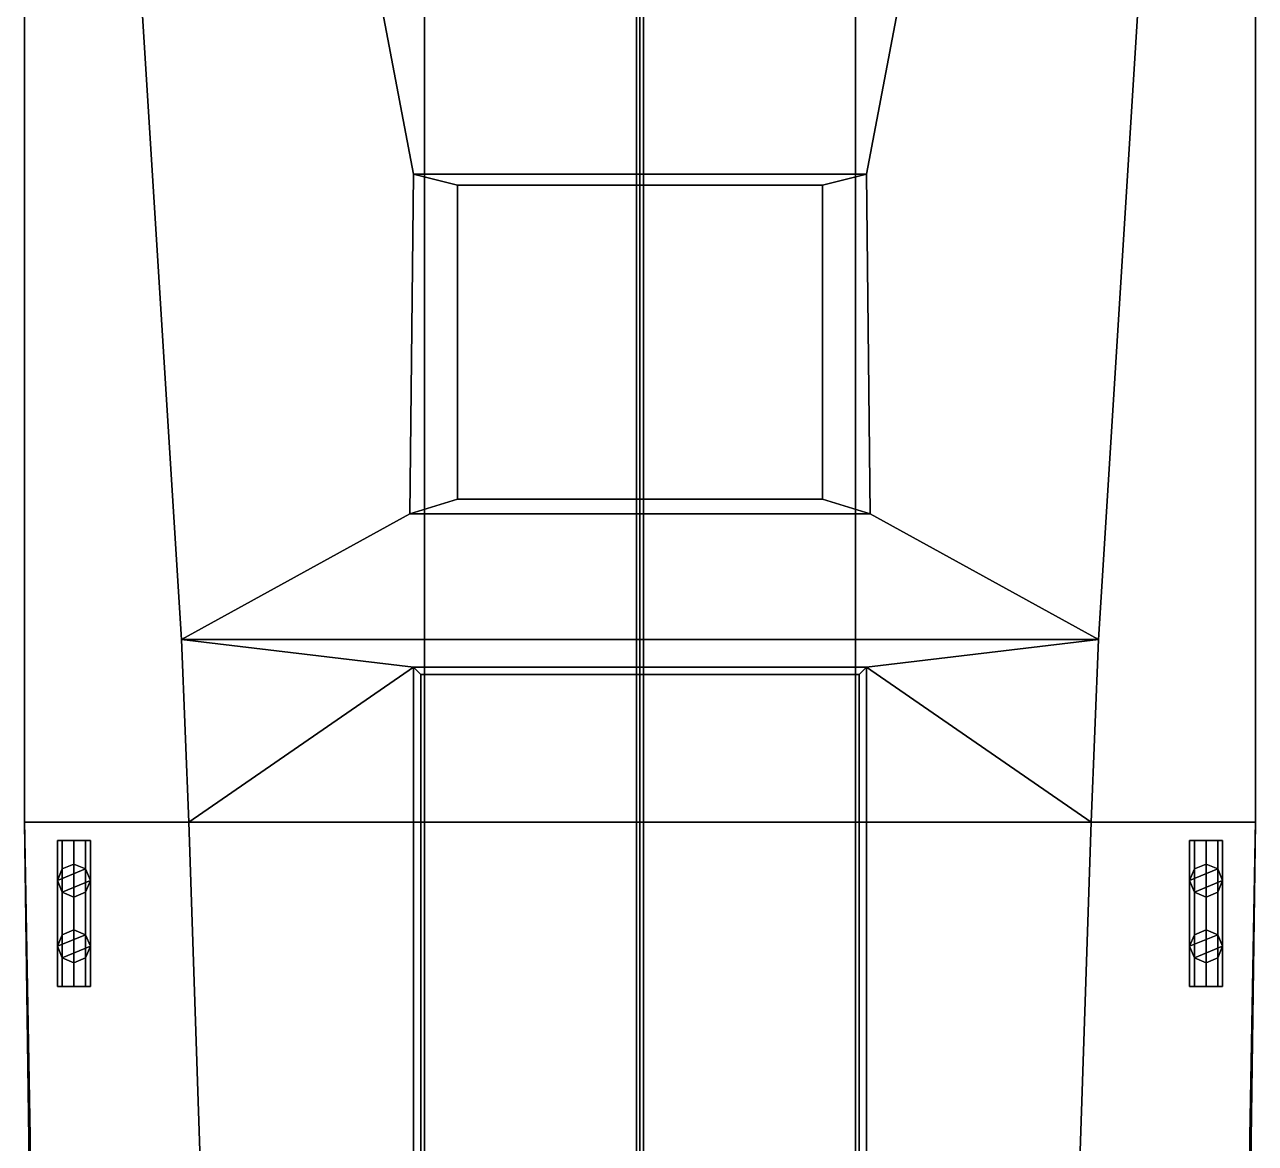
# Model space of a CAD drawing. Header units: millimetres. Extents: x -3.4 to 3.4, y -23.6 to 39.8.
# Drawn here: x -3.37 to 3.37, y -10.64 to -4.51 of the extents above; entities that cross this region are included whole.
import ezdxf

# ---------------------------------------------------------------- set-up
doc = ezdxf.new("R2010")
doc.units = ezdxf.units.MM
doc.layers.add('mooring_posts', color=3, linetype='Continuous')
doc.layers.add('railings', color=6, linetype='Continuous')

msp = doc.modelspace()

# ---------------------------------------------------------------- linework, layer by layer
for points in [[(-0.02, -11.06, 11.06), (0, -11.06, 11.08), (0, 23.06, 4.82), (-0.02, 23.09, 4.79)], [(0, -11.06, 11.04), (-0.02, -11.06, 11.06), (-0.02, 23.09, 4.79), (0, 23.06, 4.78)], [(0, -11.06, 11.08), (0.02, -11.06, 11.06), (0.02, 23.09, 4.79), (0, 23.06, 4.82)], [(0.02, -11.06, 11.06), (0, -11.06, 11.04), (0, 23.06, 4.78), (0.02, 23.09, 4.79)], [(3.37, 5.88, 2.01), (-3.37, 5.88, 2.01), (-1.24, -5.33, 2.01), (1.24, -5.33, 2.01)], [(-3.37, -8.88, 2.01), (-3.37, 5.88, 2.01), (-3.37, 5.88), (-3.37, -8.88)], [(-3.37, -8.88), (-3.37, 5.88), (-1.18, 5.88, -1.34), (-1.18, -8.88, -1.34)], [(-1.24, -5.33, 2.01), (-3.37, 5.88, 2.01), (-2.51, -7.88, 2.01), (-1.26, -7.19, 2.01)], [(-2.51, -7.88, 2.01), (-3.37, 5.88, 2.01), (-3.37, -8.88, 2.01), (-2.47, -8.88, 2.01)], [(-1.18, -8.88, -1.34), (-1.18, 5.88, -1.34), (1.18, 5.88, -1.34), (1.18, -8.88, -1.34)], [(1.18, -8.88, -1.34), (1.18, 5.88, -1.34), (3.37, 5.88), (3.37, -8.88)], [(2.51, -7.88, 2.01), (3.37, 5.88, 2.01), (1.24, -5.33, 2.01), (1.26, -7.19, 2.01)], [(3.37, -8.88, 2.01), (3.37, 5.88, 2.01), (2.51, -7.88, 2.01), (2.47, -8.88, 2.01)], [(3.37, -8.88), (3.37, 5.88), (3.37, 5.88, 2.01), (3.37, -8.88, 2.01)], [(-1.24, -5.33, 4.8), (-1.24, -5.33, 2.01), (-1.26, -7.19, 2.01), (-1.26, -7.19, 4.8)], [(1.26, -7.19, 4.8), (1.24, -5.33, 4.8), (-1.24, -5.33, 4.8), (-1.26, -7.19, 4.8)], [(-1, -5.39, 4.8), (-1.24, -5.33, 4.8), (-1.26, -7.19, 4.8), (-1, -7.11, 4.8)], [(1.24, -5.33, 4.8), (1.24, -5.33, 2.01), (-1.24, -5.33, 2.01), (-1.24, -5.33, 4.8)], [(1, -5.39, 4.8), (1.24, -5.33, 4.8), (-1.24, -5.33, 4.8), (-1, -5.39, 4.8)], [(-1, -5.39, 5.71), (-1, -5.39, 4.8), (-1, -7.11, 4.8), (-1, -7.11, 5.71)], [(1, -5.39, 5.71), (1, -5.39, 4.8), (-1, -5.39, 4.8), (-1, -5.39, 5.71)], [(1, -7.11, 5.71), (1, -5.39, 5.71), (-1, -5.39, 5.71), (-1, -7.11, 5.71)], [(1.26, -7.19, 4.8), (1.24, -5.33, 4.8), (1, -5.39, 4.8), (1, -7.11, 4.8)], [(1, -7.11, 4.8), (1, -5.39, 4.8), (1, -5.39, 5.71), (1, -7.11, 5.71)], [(1.26, -7.19, 2.01), (1.24, -5.33, 2.01), (1.24, -5.33, 4.8), (1.26, -7.19, 4.8)], [(-1, -7.11, 4.8), (-1.26, -7.19, 4.8), (1.26, -7.19, 4.8), (1, -7.11, 4.8)], [(-1, -7.11, 5.71), (-1, -7.11, 4.8), (1, -7.11, 4.8), (1, -7.11, 5.71)], [(-1.26, -7.19, 4.12), (-2.51, -7.88, 4.12), (2.51, -7.88, 4.12), (1.26, -7.19, 4.12)], [(-1.26, -7.19, 2.01), (-2.51, -7.88, 2.01), (-2.51, -7.88, 4.12), (-1.26, -7.19, 4.12)], [(-1.26, -7.19, 4.8), (-1.26, -7.19, 4.12), (1.26, -7.19, 4.12), (1.26, -7.19, 4.8)], [(2.51, -7.88, 4.12), (2.51, -7.88, 2.01), (1.26, -7.19, 2.01), (1.26, -7.19, 4.12)], [(-2.51, -7.88, 4.12), (-2.51, -7.88, 2.01), (-2.47, -8.88, 2.01), (-2.47, -8.88, 4.12)], [(1.24, -8.03, 4.12), (2.51, -7.88, 4.12), (-2.51, -7.88, 4.12), (-1.24, -8.03, 4.12)], [(-1.24, -8.03, 4.12), (-2.51, -7.88, 4.12), (-2.47, -8.88, 4.12), (-1.24, -8.03, 4.12)], [(2.47, -8.88, 4.12), (2.51, -7.88, 4.12), (1.24, -8.03, 4.12)], [(2.47, -8.88, 2.01), (2.51, -7.88, 2.01), (2.51, -7.88, 4.12), (2.47, -8.88, 4.12)], [(-1.24, -8.03, 4.12), (-2.47, -8.88, 4.12), (-2.24, -15.76, 4.12), (-1.24, -10.93, 4.12)], [(1.24, -8.03, 5.79), (1.24, -8.03, 4.12), (-1.24, -8.03, 4.12), (-1.24, -8.03, 5.79)], [(-1.24, -8.03, 5.79), (-1.24, -8.03, 4.12), (-1.24, -10.93, 4.12), (-1.24, -10.93, 5.79)], [(-1.2, -8.07, 5.79), (-1.24, -8.03, 5.79), (-1.24, -10.93, 5.79), (-1.2, -10.89, 5.79)], [(1.2, -8.07, 5.79), (1.24, -8.03, 5.79), (-1.24, -8.03, 5.79), (-1.2, -8.07, 5.79)], [(1.2, -10.89, 4.6), (1.2, -8.07, 4.6), (-1.2, -8.07, 4.6), (-1.2, -10.89, 4.6)], [(-1.2, -10.89, 4.6), (-1.2, -8.07, 4.6), (-1.2, -8.07, 5.79), (-1.2, -10.89, 5.79)], [(1.2, -8.07, 4.6), (1.2, -8.07, 5.79), (-1.2, -8.07, 5.79), (-1.2, -8.07, 4.6)], [(1.24, -10.93, 5.79), (1.24, -8.03, 5.79), (1.2, -8.07, 5.79), (1.2, -10.89, 5.79)], [(1.2, -10.89, 5.79), (1.2, -8.07, 5.79), (1.2, -8.07, 4.6), (1.2, -10.89, 4.6)], [(1.24, -10.93, 4.12), (1.24, -8.03, 4.12), (1.24, -8.03, 5.79), (1.24, -10.93, 5.79)], [(2.24, -15.76, 4.12), (2.47, -8.88, 4.12), (1.24, -8.03, 4.12), (1.24, -10.93, 4.12)], [(-2.47, -8.88, 2.01), (-3.37, -8.88, 2.01), (-3.33, -11.82, 2.01), (-2.3717, -11.82, 2.01)], [(-3.33, -11.82, 2.01), (-3.37, -8.88, 2.01), (-3.37, -8.88), (-3.33, -11.82)], [(-3.33, -11.82), (-3.37, -8.88), (-1.18, -8.88, -1.34), (-1.18, -11.82, -1.34)], [(-2.47, -8.88, 2.01), (-2.24, -15.76, 2.01), (-2.24, -15.76, 4.12), (-2.47, -8.88, 4.12)], [(-1.18, -11.82, -1.34), (-1.18, -8.88, -1.34), (1.18, -8.88, -1.34), (1.18, -11.82, -1.34)], [(1.18, -11.82, -1.34), (1.18, -8.88, -1.34), (3.37, -8.88), (3.33, -11.82)], [(2.24, -15.76, 4.12), (2.24, -15.76, 2.01), (2.47, -8.88, 2.01), (2.47, -8.88, 4.12)], [(3.37, -8.88, 2.01), (2.47, -8.88, 2.01), (2.3717, -11.82, 2.01), (3.33, -11.82, 2.01)], [(3.33, -11.82), (3.37, -8.88), (3.37, -8.88, 2.01), (3.33, -11.82, 2.01)]]:
    msp.add_3dface(points)
at = {"layer": 'mooring_posts'}
for points in [[(-3.1636, -9.78, 2.1464), (-3.19, -9.78, 2.21), (-3.19, -8.98, 2.21), (-3.1636, -8.98, 2.1464)], [(-3.19, -9.78, 2.21), (-3.1636, -9.78, 2.2736), (-3.1636, -8.98, 2.2736), (-3.19, -8.98, 2.21)], [(-3.0364, -8.98, 2.1464), (-3.19, -8.98, 2.21), (-3.1636, -8.98, 2.2736), (-3.01, -8.98, 2.21)], [(-3.1, -8.98, 2.12), (-3.1636, -8.98, 2.1464), (-3.19, -8.98, 2.21), (-3.0364, -8.98, 2.1464)], [(-3.1, -9.78, 2.12), (-3.1636, -9.78, 2.1464), (-3.1636, -8.98, 2.1464), (-3.1, -8.98, 2.12)], [(-3.1636, -9.78, 2.2736), (-3.1, -9.78, 2.3), (-3.1, -8.98, 2.3), (-3.1636, -8.98, 2.2736)], [(-3.01, -8.98, 2.21), (-3.1636, -8.98, 2.2736), (-3.1, -8.98, 2.3), (-3.0364, -8.98, 2.2736)], [(-3.0364, -9.78, 2.1464), (-3.1, -9.78, 2.12), (-3.1, -8.98, 2.12), (-3.0364, -8.98, 2.1464)], [(-3.1, -9.78, 2.3), (-3.0364, -9.78, 2.2736), (-3.0364, -8.98, 2.2736), (-3.1, -8.98, 2.3)], [(-3.01, -9.78, 2.21), (-3.0364, -9.78, 2.1464), (-3.0364, -8.98, 2.1464), (-3.01, -8.98, 2.21)], [(-3.0364, -9.78, 2.2736), (-3.01, -9.78, 2.21), (-3.01, -8.98, 2.21), (-3.0364, -8.98, 2.2736)], [(3.1, -8.98, 2.12), (3.0364, -8.98, 2.1464), (3.01, -8.98, 2.21), (3.1636, -8.98, 2.1464)], [(3.1636, -8.98, 2.1464), (3.01, -8.98, 2.21), (3.0364, -8.98, 2.2736), (3.19, -8.98, 2.21)], [(3.01, -9.78, 2.21), (3.0364, -9.78, 2.2736), (3.0364, -8.98, 2.2736), (3.01, -8.98, 2.21)], [(3.0364, -9.78, 2.1464), (3.01, -9.78, 2.21), (3.01, -8.98, 2.21), (3.0364, -8.98, 2.1464)], [(3.19, -8.98, 2.21), (3.0364, -8.98, 2.2736), (3.1, -8.98, 2.3), (3.1636, -8.98, 2.2736)], [(3.0364, -9.78, 2.2736), (3.1, -9.78, 2.3), (3.1, -8.98, 2.3), (3.0364, -8.98, 2.2736)], [(3.1, -9.78, 2.12), (3.0364, -9.78, 2.1464), (3.0364, -8.98, 2.1464), (3.1, -8.98, 2.12)], [(3.1, -9.78, 2.3), (3.1636, -9.78, 2.2736), (3.1636, -8.98, 2.2736), (3.1, -8.98, 2.3)], [(3.1636, -9.78, 2.1464), (3.1, -9.78, 2.12), (3.1, -8.98, 2.12), (3.1636, -8.98, 2.1464)], [(3.1636, -9.78, 2.2736), (3.19, -9.78, 2.21), (3.19, -8.98, 2.21), (3.1636, -8.98, 2.2736)], [(3.19, -9.78, 2.21), (3.1636, -9.78, 2.1464), (3.1636, -8.98, 2.1464), (3.19, -8.98, 2.21)], [(-3.1, -9.11, 2.42), (-3.1636, -9.1364, 2.42), (-3.19, -9.2, 2.42), (-3.0364, -9.1364, 2.42)], [(-3.1636, -9.1364, 2.01), (-3.19, -9.2, 2.01), (-3.19, -9.2, 2.42), (-3.1636, -9.1364, 2.42)], [(-3.0364, -9.1364, 2.42), (-3.19, -9.2, 2.42), (-3.1636, -9.2636, 2.42), (-3.01, -9.2, 2.42)], [(-3.1, -9.11, 2.01), (-3.1636, -9.1364, 2.01), (-3.1636, -9.1364, 2.42), (-3.1, -9.11, 2.42)], [(-3.0364, -9.1364, 2.01), (-3.1, -9.11, 2.01), (-3.1, -9.11, 2.42), (-3.0364, -9.1364, 2.42)], [(-3.01, -9.2, 2.01), (-3.0364, -9.1364, 2.01), (-3.0364, -9.1364, 2.42), (-3.01, -9.2, 2.42)], [(3.1, -9.11, 2.42), (3.0364, -9.1364, 2.42), (3.01, -9.2, 2.42), (3.1636, -9.1364, 2.42)], [(3.1636, -9.1364, 2.42), (3.01, -9.2, 2.42), (3.0364, -9.2636, 2.42), (3.19, -9.2, 2.42)], [(3.0364, -9.1364, 2.01), (3.01, -9.2, 2.01), (3.01, -9.2, 2.42), (3.0364, -9.1364, 2.42)], [(3.1, -9.11, 2.01), (3.0364, -9.1364, 2.01), (3.0364, -9.1364, 2.42), (3.1, -9.11, 2.42)], [(3.1636, -9.1364, 2.01), (3.1, -9.11, 2.01), (3.1, -9.11, 2.42), (3.1636, -9.1364, 2.42)], [(3.19, -9.2, 2.01), (3.1636, -9.1364, 2.01), (3.1636, -9.1364, 2.42), (3.19, -9.2, 2.42)], [(-3.19, -9.2, 2.01), (-3.1636, -9.2636, 2.01), (-3.1636, -9.2636, 2.42), (-3.19, -9.2, 2.42)], [(-3.01, -9.2, 2.42), (-3.1636, -9.2636, 2.42), (-3.1, -9.29, 2.42), (-3.0364, -9.2636, 2.42)], [(-3.0364, -9.2636, 2.01), (-3.01, -9.2, 2.01), (-3.01, -9.2, 2.42), (-3.0364, -9.2636, 2.42)], [(3.01, -9.2, 2.01), (3.0364, -9.2636, 2.01), (3.0364, -9.2636, 2.42), (3.01, -9.2, 2.42)], [(3.19, -9.2, 2.42), (3.0364, -9.2636, 2.42), (3.1, -9.29, 2.42), (3.1636, -9.2636, 2.42)], [(3.1636, -9.2636, 2.01), (3.19, -9.2, 2.01), (3.19, -9.2, 2.42), (3.1636, -9.2636, 2.42)], [(-3.1636, -9.2636, 2.01), (-3.1, -9.29, 2.01), (-3.1, -9.29, 2.42), (-3.1636, -9.2636, 2.42)], [(-3.1, -9.29, 2.01), (-3.0364, -9.2636, 2.01), (-3.0364, -9.2636, 2.42), (-3.1, -9.29, 2.42)], [(3.0364, -9.2636, 2.01), (3.1, -9.29, 2.01), (3.1, -9.29, 2.42), (3.0364, -9.2636, 2.42)], [(3.1, -9.29, 2.01), (3.1636, -9.2636, 2.01), (3.1636, -9.2636, 2.42), (3.1, -9.29, 2.42)], [(-3.1, -9.47, 2.42), (-3.1636, -9.4964, 2.42), (-3.19, -9.56, 2.42), (-3.0364, -9.4964, 2.42)], [(-3.1636, -9.4964, 2.01), (-3.19, -9.56, 2.01), (-3.19, -9.56, 2.42), (-3.1636, -9.4964, 2.42)], [(-3.0364, -9.4964, 2.42), (-3.19, -9.56, 2.42), (-3.1636, -9.6236, 2.42), (-3.01, -9.56, 2.42)], [(-3.1, -9.47, 2.01), (-3.1636, -9.4964, 2.01), (-3.1636, -9.4964, 2.42), (-3.1, -9.47, 2.42)], [(-3.0364, -9.4964, 2.01), (-3.1, -9.47, 2.01), (-3.1, -9.47, 2.42), (-3.0364, -9.4964, 2.42)], [(-3.01, -9.56, 2.01), (-3.0364, -9.4964, 2.01), (-3.0364, -9.4964, 2.42), (-3.01, -9.56, 2.42)], [(3.1, -9.47, 2.42), (3.0364, -9.4964, 2.42), (3.01, -9.56, 2.42), (3.1636, -9.4964, 2.42)], [(3.1636, -9.4964, 2.42), (3.01, -9.56, 2.42), (3.0364, -9.6236, 2.42), (3.19, -9.56, 2.42)], [(3.0364, -9.4964, 2.01), (3.01, -9.56, 2.01), (3.01, -9.56, 2.42), (3.0364, -9.4964, 2.42)], [(3.1, -9.47, 2.01), (3.0364, -9.4964, 2.01), (3.0364, -9.4964, 2.42), (3.1, -9.47, 2.42)], [(3.1636, -9.4964, 2.01), (3.1, -9.47, 2.01), (3.1, -9.47, 2.42), (3.1636, -9.4964, 2.42)], [(3.19, -9.56, 2.01), (3.1636, -9.4964, 2.01), (3.1636, -9.4964, 2.42), (3.19, -9.56, 2.42)], [(-3.19, -9.56, 2.01), (-3.1636, -9.6236, 2.01), (-3.1636, -9.6236, 2.42), (-3.19, -9.56, 2.42)], [(-3.01, -9.56, 2.42), (-3.1636, -9.6236, 2.42), (-3.1, -9.65, 2.42), (-3.0364, -9.6236, 2.42)], [(-3.0364, -9.6236, 2.01), (-3.01, -9.56, 2.01), (-3.01, -9.56, 2.42), (-3.0364, -9.6236, 2.42)], [(3.01, -9.56, 2.01), (3.0364, -9.6236, 2.01), (3.0364, -9.6236, 2.42), (3.01, -9.56, 2.42)], [(3.19, -9.56, 2.42), (3.0364, -9.6236, 2.42), (3.1, -9.65, 2.42), (3.1636, -9.6236, 2.42)], [(3.1636, -9.6236, 2.01), (3.19, -9.56, 2.01), (3.19, -9.56, 2.42), (3.1636, -9.6236, 2.42)], [(-3.1636, -9.6236, 2.01), (-3.1, -9.65, 2.01), (-3.1, -9.65, 2.42), (-3.1636, -9.6236, 2.42)], [(-3.1, -9.65, 2.01), (-3.0364, -9.6236, 2.01), (-3.0364, -9.6236, 2.42), (-3.1, -9.65, 2.42)], [(3.0364, -9.6236, 2.01), (3.1, -9.65, 2.01), (3.1, -9.65, 2.42), (3.0364, -9.6236, 2.42)], [(3.1, -9.65, 2.01), (3.1636, -9.6236, 2.01), (3.1636, -9.6236, 2.42), (3.1, -9.65, 2.42)], [(-3.19, -9.78, 2.21), (-3.0364, -9.78, 2.2736), (-3.1, -9.78, 2.3), (-3.1636, -9.78, 2.2736)], [(-3.1636, -9.78, 2.1464), (-3.01, -9.78, 2.21), (-3.0364, -9.78, 2.2736), (-3.19, -9.78, 2.21)], [(-3.1, -9.78, 2.12), (-3.0364, -9.78, 2.1464), (-3.01, -9.78, 2.21), (-3.1636, -9.78, 2.1464)], [(3.0364, -9.78, 2.1464), (3.19, -9.78, 2.21), (3.1636, -9.78, 2.2736), (3.01, -9.78, 2.21)], [(3.01, -9.78, 2.21), (3.1636, -9.78, 2.2736), (3.1, -9.78, 2.3), (3.0364, -9.78, 2.2736)], [(3.1, -9.78, 2.12), (3.1636, -9.78, 2.1464), (3.19, -9.78, 2.21), (3.0364, -9.78, 2.1464)]]:
    msp.add_3dface(points, dxfattribs=at)
at = {"layer": 'railings'}
for points in [[(-3.37, -4.55, 3.11), (-3.37, -4.47, 3.11), (-3.37, -4.47, 2.01), (-3.37, -4.55, 2.01)], [(-3.37, -4.55, 2.01), (-3.37, -4.47, 2.01), (-3.37, -4.47, 3.11), (-3.37, -4.55, 3.11)], [(3.37, -4.55, 3.11), (3.37, -4.47, 3.11), (3.37, -4.47, 2.01), (3.37, -4.55, 2.01)], [(3.37, -4.55, 2.01), (3.37, -4.47, 2.01), (3.37, -4.47, 3.11), (3.37, -4.55, 3.11)], [(-3.37, -4.55, 3.05), (-3.37, -4.55, 3.11), (-3.37, -5.96, 3.11), (-3.37, -5.96, 3.05)], [(-3.37, -5.96, 3.05), (-3.37, -5.96, 3.11), (-3.37, -4.55, 3.11), (-3.37, -4.55, 3.05)], [(-3.37, -5.96, 2.75), (-3.37, -5.96, 2.81), (-3.37, -4.55, 2.81), (-3.37, -4.55, 2.75)], [(-3.37, -4.55, 2.75), (-3.37, -4.55, 2.81), (-3.37, -5.96, 2.81), (-3.37, -5.96, 2.75)], [(-3.37, -4.55, 2.39), (-3.37, -4.55, 2.45), (-3.37, -5.96, 2.45), (-3.37, -5.96, 2.39)], [(-3.37, -5.96, 2.39), (-3.37, -5.96, 2.45), (-3.37, -4.55, 2.45), (-3.37, -4.55, 2.39)], [(3.37, -5.96, 2.39), (3.37, -5.96, 2.45), (3.37, -4.55, 2.45), (3.37, -4.55, 2.39)], [(3.37, -4.55, 2.39), (3.37, -4.55, 2.45), (3.37, -5.96, 2.45), (3.37, -5.96, 2.39)], [(3.37, -4.55, 2.75), (3.37, -4.55, 2.81), (3.37, -5.96, 2.81), (3.37, -5.96, 2.75)], [(3.37, -5.96, 2.75), (3.37, -5.96, 2.81), (3.37, -4.55, 2.81), (3.37, -4.55, 2.75)], [(3.37, -5.96, 3.05), (3.37, -5.96, 3.11), (3.37, -4.55, 3.11), (3.37, -4.55, 3.05)], [(3.37, -4.55, 3.05), (3.37, -4.55, 3.11), (3.37, -5.96, 3.11), (3.37, -5.96, 3.05)], [(-3.37, -6.04, 2.01), (-3.37, -5.96, 2.01), (-3.37, -5.96, 3.11), (-3.37, -6.04, 3.11)], [(-3.37, -6.04, 3.11), (-3.37, -5.96, 3.11), (-3.37, -5.96, 2.01), (-3.37, -6.04, 2.01)], [(3.37, -6.04, 2.01), (3.37, -5.96, 2.01), (3.37, -5.96, 3.11), (3.37, -6.04, 3.11)], [(3.37, -6.04, 3.11), (3.37, -5.96, 3.11), (3.37, -5.96, 2.01), (3.37, -6.04, 2.01)], [(-3.37, -7.1, 3.05), (-3.37, -7.1, 3.11), (-3.37, -6.04, 3.11), (-3.37, -6.04, 3.05)], [(-3.37, -6.04, 3.05), (-3.37, -6.04, 3.11), (-3.37, -7.1, 3.11), (-3.37, -7.1, 3.05)], [(-3.37, -6.04, 2.75), (-3.37, -6.04, 2.81), (-3.37, -7.1, 2.81), (-3.37, -7.1, 2.75)], [(-3.37, -7.1, 2.75), (-3.37, -7.1, 2.81), (-3.37, -6.04, 2.81), (-3.37, -6.04, 2.75)], [(-3.37, -7.1, 2.39), (-3.37, -7.1, 2.45), (-3.37, -6.04, 2.45), (-3.37, -6.04, 2.39)], [(-3.37, -6.04, 2.39), (-3.37, -6.04, 2.45), (-3.37, -7.1, 2.45), (-3.37, -7.1, 2.39)], [(3.37, -6.04, 2.39), (3.37, -6.04, 2.45), (3.37, -7.1, 2.45), (3.37, -7.1, 2.39)], [(3.37, -7.1, 2.39), (3.37, -7.1, 2.45), (3.37, -6.04, 2.45), (3.37, -6.04, 2.39)], [(3.37, -7.1, 2.75), (3.37, -7.1, 2.81), (3.37, -6.04, 2.81), (3.37, -6.04, 2.75)], [(3.37, -6.04, 2.75), (3.37, -6.04, 2.81), (3.37, -7.1, 2.81), (3.37, -7.1, 2.75)], [(3.37, -6.04, 3.05), (3.37, -6.04, 3.11), (3.37, -7.1, 3.11), (3.37, -7.1, 3.05)], [(3.37, -7.1, 3.05), (3.37, -7.1, 3.11), (3.37, -6.04, 3.11), (3.37, -6.04, 3.05)], [(-3.37, -7.18, 3.11), (-3.37, -7.1, 3.11), (-3.37, -7.1, 2.01), (-3.37, -7.18, 2.01)], [(-3.37, -7.18, 2.01), (-3.37, -7.1, 2.01), (-3.37, -7.1, 3.11), (-3.37, -7.18, 3.11)], [(3.37, -7.18, 2.01), (3.37, -7.1, 2.01), (3.37, -7.1, 3.11), (3.37, -7.18, 3.11)], [(3.37, -7.18, 3.11), (3.37, -7.1, 3.11), (3.37, -7.1, 2.01), (3.37, -7.18, 2.01)], [(-3.37, -7.18, 3.05), (-3.37, -7.18, 3.11), (-3.37, -8.79, 3.11), (-3.37, -8.79, 3.05)], [(-3.37, -8.79, 3.05), (-3.37, -8.79, 3.11), (-3.37, -7.18, 3.11), (-3.37, -7.18, 3.05)], [(-3.37, -7.18, 2.75), (-3.37, -7.18, 2.81), (-3.37, -8.79, 2.81), (-3.37, -8.79, 2.75)], [(-3.37, -8.79, 2.75), (-3.37, -8.79, 2.81), (-3.37, -7.18, 2.81), (-3.37, -7.18, 2.75)], [(-3.37, -8.79, 2.39), (-3.37, -8.79, 2.45), (-3.37, -7.18, 2.45), (-3.37, -7.18, 2.39)], [(-3.37, -7.18, 2.39), (-3.37, -7.18, 2.45), (-3.37, -8.79, 2.45), (-3.37, -8.79, 2.39)], [(3.37, -7.18, 2.39), (3.37, -7.18, 2.45), (3.37, -8.79, 2.45), (3.37, -8.79, 2.39)], [(3.37, -8.79, 2.39), (3.37, -8.79, 2.45), (3.37, -7.18, 2.45), (3.37, -7.18, 2.39)], [(3.37, -8.79, 2.75), (3.37, -8.79, 2.81), (3.37, -7.18, 2.81), (3.37, -7.18, 2.75)], [(3.37, -7.18, 2.75), (3.37, -7.18, 2.81), (3.37, -8.79, 2.81), (3.37, -8.79, 2.75)], [(3.37, -7.18, 3.05), (3.37, -7.18, 3.11), (3.37, -8.79, 3.11), (3.37, -8.79, 3.05)], [(3.37, -8.79, 3.05), (3.37, -8.79, 3.11), (3.37, -7.18, 3.11), (3.37, -7.18, 3.05)], [(-3.37, -8.87, 2.01), (-3.37, -8.79, 2.01), (-3.37, -8.79, 3.11), (-3.37, -8.87, 3.11)], [(-3.37, -8.87, 3.11), (-3.37, -8.79, 3.11), (-3.37, -8.79, 2.01), (-3.37, -8.87, 2.01)], [(3.37, -8.87, 2.01), (3.37, -8.79, 2.01), (3.37, -8.79, 3.11), (3.37, -8.87, 3.11)], [(3.37, -8.87, 3.11), (3.37, -8.79, 3.11), (3.37, -8.79, 2.01), (3.37, -8.87, 2.01)], [(-3.37, -8.87, 3.05), (-3.37, -8.87, 3.11), (-3.34, -10.6, 3.11), (-3.34, -10.6, 3.05)], [(-3.34, -10.6, 3.05), (-3.34, -10.6, 3.11), (-3.37, -8.87, 3.11), (-3.37, -8.87, 3.05)], [(-3.34, -10.6, 2.75), (-3.34, -10.6, 2.81), (-3.37, -8.87, 2.81), (-3.37, -8.87, 2.75)], [(-3.37, -8.87, 2.75), (-3.37, -8.87, 2.81), (-3.34, -10.6, 2.81), (-3.34, -10.6, 2.75)], [(-3.37, -8.87, 2.39), (-3.37, -8.87, 2.45), (-3.34, -10.6, 2.45), (-3.34, -10.6, 2.39)], [(-3.34, -10.6, 2.39), (-3.34, -10.6, 2.45), (-3.37, -8.87, 2.45), (-3.37, -8.87, 2.39)], [(3.34, -10.6, 2.39), (3.34, -10.6, 2.45), (3.37, -8.87, 2.45), (3.37, -8.87, 2.39)], [(3.37, -8.87, 2.39), (3.37, -8.87, 2.45), (3.34, -10.6, 2.45), (3.34, -10.6, 2.39)], [(3.37, -8.87, 2.75), (3.37, -8.87, 2.81), (3.34, -10.6, 2.81), (3.34, -10.6, 2.75)], [(3.34, -10.6, 2.75), (3.34, -10.6, 2.81), (3.37, -8.87, 2.81), (3.37, -8.87, 2.75)], [(3.34, -10.6, 3.05), (3.34, -10.6, 3.11), (3.37, -8.87, 3.11), (3.37, -8.87, 3.05)], [(3.37, -8.87, 3.05), (3.37, -8.87, 3.11), (3.34, -10.6, 3.11), (3.34, -10.6, 3.05)], [(-3.34, -10.68, 3.11), (-3.34, -10.6, 3.11), (-3.34, -10.6, 2.01), (-3.34, -10.68, 2.01)], [(-3.34, -10.68, 2.01), (-3.34, -10.6, 2.01), (-3.34, -10.6, 3.11), (-3.34, -10.68, 3.11)], [(3.34, -10.68, 3.11), (3.34, -10.6, 3.11), (3.34, -10.6, 2.01), (3.34, -10.68, 2.01)], [(3.34, -10.68, 2.01), (3.34, -10.6, 2.01), (3.34, -10.6, 3.11), (3.34, -10.68, 3.11)]]:
    msp.add_3dface(points, dxfattribs=at)

doc.saveas('drawing.dxf')
